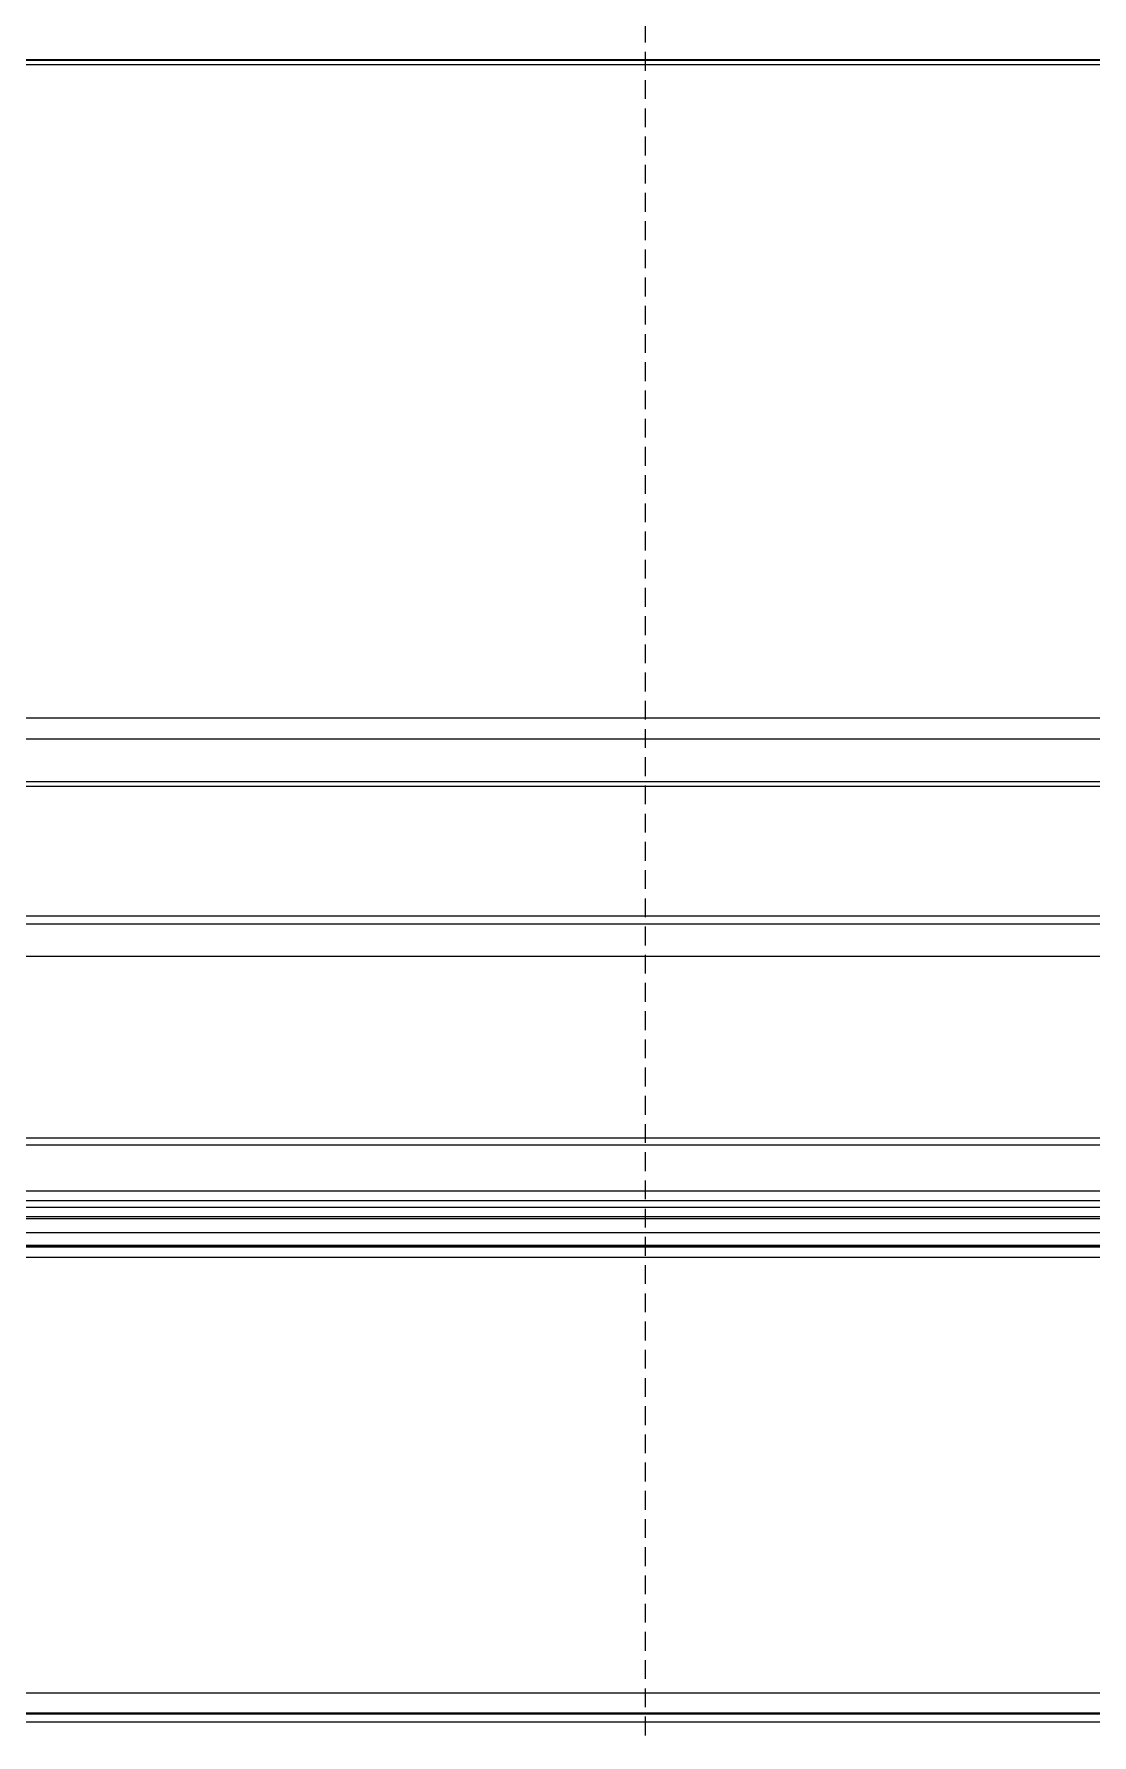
# Model space of a CAD drawing. Header units: millimetres. Extents: x -16985 to -606, y 2122 to 9380.
# Drawn here: x -12425.4 to -12200.4, y 7302.9 to 7664.6 of the extents above; entities that cross this region are included whole.
import ezdxf

# ---------------------------------------------------------------- set-up
doc = ezdxf.new("R2010")
doc.units = ezdxf.units.MM
doc.linetypes.add('K5LT_DASHED', pattern=[6, 4, -2])
doc.linetypes.add('K5LT_THIN', pattern=[0])

msp = doc.modelspace()

# ---------------------------------------------------------------- linework, layer by layer
at = {"color": 7, "linetype": 'K5LT_DASHED', "lineweight": 18}
msp.add_line((-12295.4206714465, 8086.795461606659), (-12295.4206714465, 4065.413253074907), dxfattribs=at)
at = {"color": 7, "linetype": 'K5LT_THIN', "lineweight": 18}
for p, q in [((-13147.3247832773, 7658.093832612), (-11582.4389225373, 7658.093832612)), ((-12096.8745995917, 7659.0376661923), (-13128.8745995775, 7659.0430860122)), ((-13128.8745996234, 7659.0256052985), (-12096.8745996376, 7659.0201854785)), ((-13128.8745993875, 7659.1124229222), (-12096.8745994017, 7659.1070031023)), ((-12096.8745994476, 7659.0895223885), (-13128.8745994334, 7659.0949422085)), ((-13126.8745995111, 7659.0663957749), (-12098.8745995111, 7659.0663957749)), ((-12422.8745995934, 7659.0370344843), (-12422.8745995882, 7659.0389876367)), ((-12422.8745995882, 7659.0389876367), (-12402.8745995885, 7659.0388826014)), ((-12402.8745995937, 7659.036929449), (-12422.8745995934, 7659.0370344843)), ((-12422.8745995998, 7659.0345930439), (-12422.8745995947, 7659.0365461962)), ((-12422.8745995947, 7659.0365461962), (-12402.8745995949, 7659.036441161)), ((-12402.8745996001, 7659.0344880086), (-12422.8745995998, 7659.0345930439)), ((-12422.8745996062, 7659.0321516034), (-12422.8745996011, 7659.0341047558)), ((-12422.8745996011, 7659.0341047558), (-12402.8745996013, 7659.0339997205)), ((-12402.8745996065, 7659.0320465681), (-12422.8745996062, 7659.0321516034)), ((-12422.8745996193, 7659.0271710648), (-12422.8745996141, 7659.0291242172)), ((-12422.8745996141, 7659.0291242172), (-12402.8745996144, 7659.0290191819)), ((-12402.8745996196, 7659.0270660296), (-12422.8745996193, 7659.0271710648)), ((-12422.8745996257, 7659.0247296244), (-12422.8745996206, 7659.0266827768)), ((-12422.8745996206, 7659.0266827768), (-12402.8745996208, 7659.0265777415)), ((-12402.874599626, 7659.0246245891), (-12422.8745996257, 7659.0247296244)), ((-12422.8745996321, 7659.0222881839), (-12422.874599627, 7659.0242413363)), ((-12422.874599627, 7659.0242413363), (-12402.8745996272, 7659.024136301)), ((-12402.8745996324, 7659.0221831486), (-12422.8745996321, 7659.0222881839)), ((-12402.8745993985, 7659.1082195114), (-12422.8745993982, 7659.1083245467)), ((-12422.8745993982, 7659.1083245467), (-12422.8745994034, 7659.1063713943)), ((-12422.8745994034, 7659.1063713943), (-12402.8745994037, 7659.106266359)), ((-12402.8745994049, 7659.105778071), (-12422.8745994047, 7659.1058831062)), ((-12422.8745994047, 7659.1058831062), (-12422.8745994098, 7659.1039299539)), ((-12422.8745994098, 7659.1039299539), (-12402.8745994101, 7659.1038249186)), ((-12402.8745994113, 7659.1033366305), (-12422.8745994111, 7659.1034416658)), ((-12422.8745994111, 7659.1034416658), (-12422.8745994162, 7659.1014885134)), ((-12422.8745994162, 7659.1014885134), (-12402.8745994165, 7659.1013834781)), ((-12402.8745994244, 7659.0983560919), (-12422.8745994241, 7659.0984611272)), ((-12422.8745994241, 7659.0984611272), (-12422.8745994293, 7659.0965079748)), ((-12422.8745994293, 7659.0965079748), (-12402.8745994296, 7659.0964029396)), ((-12402.8745994308, 7659.0959146515), (-12422.8745994306, 7659.0960196868)), ((-12422.8745994306, 7659.0960196868), (-12422.8745994357, 7659.0940665344)), ((-12422.8745994357, 7659.0940665344), (-12402.874599436, 7659.0939614991)), ((-12402.8745994372, 7659.093473211), (-12422.874599437, 7659.0935782463)), ((-12422.874599437, 7659.0935782463), (-12422.8745994421, 7659.0916250939)), ((-12422.8745994421, 7659.0916250939), (-12402.8745994424, 7659.0915200586)), ((-12402.8745995885, 7659.0388826014), (-12402.8745995937, 7659.036929449)), ((-12402.8745995949, 7659.036441161), (-12402.8745996001, 7659.0344880086)), ((-12402.8745996013, 7659.0339997205), (-12402.8745996065, 7659.0320465681)), ((-12402.8745996144, 7659.0290191819), (-12402.8745996196, 7659.0270660296)), ((-12402.8745996208, 7659.0265777415), (-12402.874599626, 7659.0246245891)), ((-12402.8745996272, 7659.024136301), (-12402.8745996324, 7659.0221831486)), ((-12402.8745994037, 7659.106266359), (-12402.8745993985, 7659.1082195114)), ((-12402.8745994101, 7659.1038249186), (-12402.8745994049, 7659.105778071)), ((-12402.8745994165, 7659.1013834781), (-12402.8745994113, 7659.1033366305)), ((-12402.8745994296, 7659.0964029396), (-12402.8745994244, 7659.0983560919)), ((-12402.874599436, 7659.0939614991), (-12402.8745994308, 7659.0959146515)), ((-12402.8745994424, 7659.0915200586), (-12402.8745994372, 7659.093473211)), ((-12397.8745995937, 7659.0369031902), (-12397.8745995886, 7659.0388563426)), ((-12397.8745995886, 7659.0388563426), (-12377.8745995889, 7659.0387513073)), ((-12377.874599594, 7659.036798155), (-12397.8745995937, 7659.0369031902)), ((-12397.8745996001, 7659.0344617498), (-12397.874599595, 7659.0364149021)), ((-12397.874599595, 7659.0364149021), (-12377.8745995953, 7659.0363098669)), ((-12377.8745996004, 7659.0343567145), (-12397.8745996001, 7659.0344617498)), ((-12397.8745996065, 7659.0320203093), (-12397.8745996014, 7659.0339734617)), ((-12397.8745996014, 7659.0339734617), (-12377.8745996017, 7659.0338684264)), ((-12377.8745996068, 7659.031915274), (-12397.8745996065, 7659.0320203093)), ((-12397.8745996196, 7659.0270397708), (-12397.8745996145, 7659.0289929231)), ((-12397.8745996145, 7659.0289929231), (-12377.8745996148, 7659.0288878879)), ((-12377.8745996199, 7659.0269347355), (-12397.8745996196, 7659.0270397708)), ((-12397.874599626, 7659.0245983303), (-12397.8745996209, 7659.0265514827)), ((-12397.8745996209, 7659.0265514827), (-12377.8745996212, 7659.0264464474)), ((-12377.8745996263, 7659.024493295), (-12397.874599626, 7659.0245983303)), ((-12397.8745996324, 7659.0221568898), (-12397.8745996273, 7659.0241100422)), ((-12397.8745996273, 7659.0241100422), (-12377.8745996276, 7659.0240050069)), ((-12377.8745996327, 7659.0220518546), (-12397.8745996324, 7659.0221568898)), ((-12377.8745993989, 7659.1080882173), (-12397.8745993986, 7659.1081932526)), ((-12397.8745993986, 7659.1081932526), (-12397.8745994037, 7659.1062401002)), ((-12397.8745994037, 7659.1062401002), (-12377.874599404, 7659.106135065)), ((-12377.8745994053, 7659.1056467769), (-12397.874599405, 7659.1057518121)), ((-12397.874599405, 7659.1057518121), (-12397.8745994101, 7659.1037986598)), ((-12397.8745994101, 7659.1037986598), (-12377.8745994104, 7659.1036936245)), ((-12377.8745994117, 7659.1032053364), (-12397.8745994114, 7659.1033103717)), ((-12397.8745994114, 7659.1033103717), (-12397.8745994165, 7659.1013572193)), ((-12397.8745994165, 7659.1013572193), (-12377.8745994168, 7659.101252184)), ((-12377.8745994248, 7659.0982247979), (-12397.8745994245, 7659.0983298331)), ((-12397.8745994245, 7659.0983298331), (-12397.8745994296, 7659.0963766808)), ((-12397.8745994296, 7659.0963766808), (-12377.8745994299, 7659.0962716455)), ((-12377.8745994312, 7659.0957833574), (-12397.8745994309, 7659.0958883927)), ((-12397.8745994309, 7659.0958883927), (-12397.874599436, 7659.0939352403)), ((-12397.874599436, 7659.0939352403), (-12377.8745994363, 7659.093830205)), ((-12377.8745994376, 7659.0933419169), (-12397.8745994373, 7659.0934469522)), ((-12397.8745994373, 7659.0934469522), (-12397.8745994424, 7659.0914937998)), ((-12397.8745994424, 7659.0914937998), (-12377.8745994427, 7659.0913887646)), ((-12377.8745995889, 7659.0387513073), (-12377.874599594, 7659.036798155)), ((-12377.8745995953, 7659.0363098669), (-12377.8745996004, 7659.0343567145)), ((-12377.8745996017, 7659.0338684264), (-12377.8745996068, 7659.031915274)), ((-12377.8745996148, 7659.0288878879), (-12377.8745996199, 7659.0269347355)), ((-12377.8745996212, 7659.0264464474), (-12377.8745996263, 7659.024493295)), ((-12377.8745996276, 7659.0240050069), (-12377.8745996327, 7659.0220518546)), ((-12377.874599404, 7659.106135065), (-12377.8745993989, 7659.1080882173)), ((-12377.8745994104, 7659.1036936245), (-12377.8745994053, 7659.1056467769)), ((-12377.8745994168, 7659.101252184), (-12377.8745994117, 7659.1032053364)), ((-12377.8745994299, 7659.0962716455), (-12377.8745994248, 7659.0982247979)), ((-12377.8745994363, 7659.093830205), (-12377.8745994312, 7659.0957833574)), ((-12377.8745994427, 7659.0913887646), (-12377.8745994376, 7659.0933419169)), ((-12372.8745995941, 7659.0367718961), (-12372.8745995889, 7659.0387250485)), ((-12372.8745995889, 7659.0387250485), (-12352.8745995892, 7659.0386200132)), ((-12352.8745995943, 7659.0366668609), (-12372.8745995941, 7659.0367718961)), ((-12372.8745996005, 7659.0343304557), (-12372.8745995953, 7659.0362836081)), ((-12372.8745995953, 7659.0362836081), (-12352.8745995956, 7659.0361785728)), ((-12352.8745996008, 7659.0342254204), (-12372.8745996005, 7659.0343304557)), ((-12372.8745996069, 7659.0318890152), (-12372.8745996018, 7659.0338421676)), ((-12372.8745996018, 7659.0338421676), (-12352.874599602, 7659.0337371323)), ((-12352.8745996072, 7659.0317839799), (-12372.8745996069, 7659.0318890152)), ((-12372.87459962, 7659.0269084767), (-12372.8745996148, 7659.028861629)), ((-12372.8745996148, 7659.028861629), (-12352.8745996151, 7659.0287565938)), ((-12352.8745996202, 7659.0268034414), (-12372.87459962, 7659.0269084767)), ((-12372.8745996264, 7659.0244670362), (-12372.8745996212, 7659.0264201886)), ((-12372.8745996212, 7659.0264201886), (-12352.8745996215, 7659.0263151533)), ((-12352.8745996267, 7659.0243620009), (-12372.8745996264, 7659.0244670362)), ((-12372.8745996328, 7659.0220255957), (-12372.8745996277, 7659.0239787481)), ((-12372.8745996277, 7659.0239787481), (-12352.8745996279, 7659.0238737128)), ((-12352.8745996331, 7659.0219205605), (-12372.8745996328, 7659.0220255957)), ((-12352.8745993992, 7659.1079569232), (-12372.8745993989, 7659.1080619585)), ((-12372.8745993989, 7659.1080619585), (-12372.8745994041, 7659.1061088061)), ((-12372.8745994041, 7659.1061088061), (-12352.8745994043, 7659.1060037709)), ((-12352.8745994056, 7659.1055154828), (-12372.8745994053, 7659.105620518)), ((-12372.8745994053, 7659.105620518), (-12372.8745994105, 7659.1036673657)), ((-12372.8745994105, 7659.1036673657), (-12352.8745994108, 7659.1035623304)), ((-12352.874599412, 7659.1030740423), (-12372.8745994118, 7659.1031790776)), ((-12372.8745994118, 7659.1031790776), (-12372.8745994169, 7659.1012259252)), ((-12372.8745994169, 7659.1012259252), (-12352.8745994172, 7659.1011208899)), ((-12352.8745994251, 7659.0980935038), (-12372.8745994248, 7659.098198539)), ((-12372.8745994248, 7659.098198539), (-12372.87459943, 7659.0962453867)), ((-12372.87459943, 7659.0962453867), (-12352.8745994302, 7659.0961403514)), ((-12352.8745994315, 7659.0956520633), (-12372.8745994312, 7659.0957570986)), ((-12372.8745994312, 7659.0957570986), (-12372.8745994364, 7659.0938039462)), ((-12372.8745994364, 7659.0938039462), (-12352.8745994367, 7659.0936989109)), ((-12352.8745994379, 7659.0932106228), (-12372.8745994377, 7659.0933156581)), ((-12372.8745994377, 7659.0933156581), (-12372.8745994428, 7659.0913625057)), ((-12372.8745994428, 7659.0913625057), (-12352.8745994431, 7659.0912574705)), ((-12352.8745995892, 7659.0386200132), (-12352.8745995943, 7659.0366668609)), ((-12352.8745995956, 7659.0361785728), (-12352.8745996008, 7659.0342254204)), ((-12352.874599602, 7659.0337371323), (-12352.8745996072, 7659.0317839799)), ((-12352.8745996151, 7659.0287565938), (-12352.8745996202, 7659.0268034414)), ((-12352.8745996215, 7659.0263151533), (-12352.8745996267, 7659.0243620009)), ((-12352.8745996279, 7659.0238737128), (-12352.8745996331, 7659.0219205605)), ((-12352.8745994043, 7659.1060037709), (-12352.8745993992, 7659.1079569232)), ((-12352.8745994108, 7659.1035623304), (-12352.8745994056, 7659.1055154828)), ((-12352.8745994172, 7659.1011208899), (-12352.874599412, 7659.1030740423)), ((-12352.8745994302, 7659.0961403514), (-12352.8745994251, 7659.0980935038)), ((-12352.8745994367, 7659.0936989109), (-12352.8745994315, 7659.0956520633)), ((-12352.8745994431, 7659.0912574705), (-12352.8745994379, 7659.0932106228)), ((-12347.8745995944, 7659.0366406021), (-12347.8745995893, 7659.0385937544)), ((-12347.8745995893, 7659.0385937544), (-12327.8745995896, 7659.0384887192)), ((-12327.8745995947, 7659.0365355668), (-12347.8745995944, 7659.0366406021)), ((-12347.8745996008, 7659.0341991616), (-12347.8745995957, 7659.036152314)), ((-12347.8745995957, 7659.036152314), (-12327.874599596, 7659.0360472787)), ((-12327.8745996011, 7659.0340941263), (-12347.8745996008, 7659.0341991616)), ((-12347.8745996072, 7659.0317577211), (-12347.8745996021, 7659.0337108735)), ((-12347.8745996021, 7659.0337108735), (-12327.8745996024, 7659.0336058382)), ((-12327.8745996075, 7659.0316526859), (-12347.8745996072, 7659.0317577211)), ((-12347.8745996203, 7659.0267771826), (-12347.8745996152, 7659.028730335)), ((-12347.8745996152, 7659.028730335), (-12327.8745996155, 7659.0286252997)), ((-12327.8745996206, 7659.0266721473), (-12347.8745996203, 7659.0267771826)), ((-12347.8745996267, 7659.0243357421), (-12347.8745996216, 7659.0262888945)), ((-12347.8745996216, 7659.0262888945), (-12327.8745996219, 7659.0261838592)), ((-12327.874599627, 7659.0242307068), (-12347.8745996267, 7659.0243357421)), ((-12347.8745996331, 7659.0218943017), (-12347.874599628, 7659.023847454)), ((-12347.874599628, 7659.023847454), (-12327.8745996283, 7659.0237424188)), ((-12327.8745996334, 7659.0217892664), (-12347.8745996331, 7659.0218943017)), ((-12327.8745993996, 7659.1078256292), (-12347.8745993993, 7659.1079306644)), ((-12347.8745993993, 7659.1079306644), (-12347.8745994044, 7659.1059775121)), ((-12347.8745994044, 7659.1059775121), (-12327.8745994047, 7659.1058724768)), ((-12327.874599406, 7659.1053841887), (-12347.8745994057, 7659.105489224)), ((-12347.8745994057, 7659.105489224), (-12347.8745994108, 7659.1035360716)), ((-12347.8745994108, 7659.1035360716), (-12327.8745994111, 7659.1034310363)), ((-12327.8745994124, 7659.1029427482), (-12347.8745994121, 7659.1030477835)), ((-12347.8745994121, 7659.1030477835), (-12347.8745994172, 7659.1010946311)), ((-12347.8745994172, 7659.1010946311), (-12327.8745994175, 7659.1009895959)), ((-12327.8745994255, 7659.0979622097), (-12347.8745994252, 7659.098067245)), ((-12347.8745994252, 7659.098067245), (-12347.8745994303, 7659.0961140926)), ((-12347.8745994303, 7659.0961140926), (-12327.8745994306, 7659.0960090573)), ((-12327.8745994319, 7659.0955207692), (-12347.8745994316, 7659.0956258045)), ((-12347.8745994316, 7659.0956258045), (-12347.8745994367, 7659.0936726521)), ((-12347.8745994367, 7659.0936726521), (-12327.874599437, 7659.0935676168)), ((-12327.8745994383, 7659.0930793288), (-12347.874599438, 7659.093184364)), ((-12347.874599438, 7659.093184364), (-12347.8745994431, 7659.0912312117)), ((-12347.8745994431, 7659.0912312117), (-12327.8745994434, 7659.0911261764)), ((-12327.8745995896, 7659.0384887192), (-12327.8745995947, 7659.0365355668)), ((-12327.874599596, 7659.0360472787), (-12327.8745996011, 7659.0340941263)), ((-12327.8745996024, 7659.0336058382), (-12327.8745996075, 7659.0316526859)), ((-12327.8745996155, 7659.0286252997), (-12327.8745996206, 7659.0266721473)), ((-12327.8745996219, 7659.0261838592), (-12327.874599627, 7659.0242307068)), ((-12327.8745996283, 7659.0237424188), (-12327.8745996334, 7659.0217892664)), ((-12327.8745994047, 7659.1058724768), (-12327.8745993996, 7659.1078256292)), ((-12327.8745994111, 7659.1034310363), (-12327.874599406, 7659.1053841887)), ((-12327.8745994175, 7659.1009895959), (-12327.8745994124, 7659.1029427482)), ((-12327.8745994306, 7659.0960090573), (-12327.8745994255, 7659.0979622097)), ((-12327.874599437, 7659.0935676168), (-12327.8745994319, 7659.0955207692)), ((-12327.8745994434, 7659.0911261764), (-12327.8745994383, 7659.0930793288)), ((-12322.8745995948, 7659.036509308), (-12322.8745995896, 7659.0384624603)), ((-12322.8745995896, 7659.0384624603), (-12302.8745995899, 7659.0383574251)), ((-12302.874599595, 7659.0364042727), (-12322.8745995948, 7659.036509308)), ((-12322.8745996012, 7659.0340678675), (-12322.874599596, 7659.0360210199)), ((-12322.874599596, 7659.0360210199), (-12302.8745995963, 7659.0359159846)), ((-12302.8745996014, 7659.0339628322), (-12322.8745996012, 7659.0340678675)), ((-12322.8745996076, 7659.031626427), (-12322.8745996024, 7659.0335795794)), ((-12322.8745996024, 7659.0335795794), (-12302.8745996027, 7659.0334745441)), ((-12302.8745996079, 7659.0315213918), (-12322.8745996076, 7659.031626427)), ((-12322.8745996207, 7659.0266458885), (-12322.8745996155, 7659.0285990409)), ((-12322.8745996155, 7659.0285990409), (-12302.8745996158, 7659.0284940056)), ((-12302.8745996209, 7659.0265408532), (-12322.8745996207, 7659.0266458885)), ((-12322.8745996271, 7659.024204448), (-12322.8745996219, 7659.0261576004)), ((-12322.8745996219, 7659.0261576004), (-12302.8745996222, 7659.0260525651)), ((-12302.8745996273, 7659.0240994128), (-12322.8745996271, 7659.024204448)), ((-12322.8745996335, 7659.0217630076), (-12322.8745996283, 7659.0237161599)), ((-12322.8745996283, 7659.0237161599), (-12302.8745996286, 7659.0236111247)), ((-12302.8745996338, 7659.0216579723), (-12322.8745996335, 7659.0217630076)), ((-12302.8745993999, 7659.1076943351), (-12322.8745993996, 7659.1077993703)), ((-12322.8745993996, 7659.1077993703), (-12322.8745994048, 7659.105846218)), ((-12322.8745994048, 7659.105846218), (-12302.874599405, 7659.1057411827)), ((-12302.8745994063, 7659.1052528946), (-12322.874599406, 7659.1053579299)), ((-12322.874599406, 7659.1053579299), (-12322.8745994112, 7659.1034047775)), ((-12322.8745994112, 7659.1034047775), (-12302.8745994114, 7659.1032997422)), ((-12302.8745994127, 7659.1028114541), (-12322.8745994124, 7659.1029164894)), ((-12322.8745994124, 7659.1029164894), (-12322.8745994176, 7659.100963337)), ((-12322.8745994176, 7659.100963337), (-12302.8745994179, 7659.1008583018)), ((-12302.8745994258, 7659.0978309156), (-12322.8745994255, 7659.0979359509)), ((-12322.8745994255, 7659.0979359509), (-12322.8745994307, 7659.0959827985)), ((-12322.8745994307, 7659.0959827985), (-12302.8745994309, 7659.0958777632)), ((-12302.8745994322, 7659.0953894751), (-12322.8745994319, 7659.0954945104)), ((-12322.8745994319, 7659.0954945104), (-12322.8745994371, 7659.093541358)), ((-12322.8745994371, 7659.093541358), (-12302.8745994373, 7659.0934363228)), ((-12302.8745994386, 7659.0929480347), (-12322.8745994383, 7659.0930530699)), ((-12322.8745994383, 7659.0930530699), (-12322.8745994435, 7659.0910999176)), ((-12322.8745994435, 7659.0910999176), (-12302.8745994438, 7659.0909948823)), ((-12302.8745995899, 7659.0383574251), (-12302.874599595, 7659.0364042727)), ((-12302.8745995963, 7659.0359159846), (-12302.8745996014, 7659.0339628322)), ((-12302.8745996027, 7659.0334745441), (-12302.8745996079, 7659.0315213918)), ((-12302.8745996158, 7659.0284940056), (-12302.8745996209, 7659.0265408532)), ((-12302.8745996222, 7659.0260525651), (-12302.8745996273, 7659.0240994128)), ((-12302.8745996286, 7659.0236111247), (-12302.8745996338, 7659.0216579723)), ((-12302.874599405, 7659.1057411827), (-12302.8745993999, 7659.1076943351)), ((-12302.8745994114, 7659.1032997422), (-12302.8745994063, 7659.1052528946)), ((-12302.8745994179, 7659.1008583018), (-12302.8745994127, 7659.1028114541)), ((-12302.8745994309, 7659.0958777632), (-12302.8745994258, 7659.0978309156)), ((-12302.8745994373, 7659.0934363228), (-12302.8745994322, 7659.0953894751)), ((-12302.8745994438, 7659.0909948823), (-12302.8745994386, 7659.0929480347)), ((-12297.8745995951, 7659.0363780139), (-12297.87459959, 7659.0383311663)), ((-12297.87459959, 7659.0383311663), (-12277.8745995902, 7659.038226131)), ((-12277.8745995954, 7659.0362729786), (-12297.8745995951, 7659.0363780139)), ((-12297.8745996015, 7659.0339365734), (-12297.8745995964, 7659.0358897258)), ((-12297.8745995964, 7659.0358897258), (-12277.8745995967, 7659.0357846905)), ((-12277.8745996018, 7659.0338315381), (-12297.8745996015, 7659.0339365734)), ((-12297.8745996079, 7659.031495133), (-12297.8745996028, 7659.0334482853)), ((-12297.8745996028, 7659.0334482853), (-12277.8745996031, 7659.0333432501)), ((-12277.8745996082, 7659.0313900977), (-12297.8745996079, 7659.031495133)), ((-12297.874599621, 7659.0265145944), (-12297.8745996159, 7659.0284677468)), ((-12297.8745996159, 7659.0284677468), (-12277.8745996161, 7659.0283627115)), ((-12277.8745996213, 7659.0264095591), (-12297.874599621, 7659.0265145944)), ((-12297.8745996274, 7659.0240731539), (-12297.8745996223, 7659.0260263063)), ((-12297.8745996223, 7659.0260263063), (-12277.8745996226, 7659.025921271)), ((-12277.8745996277, 7659.0239681187), (-12297.8745996274, 7659.0240731539)), ((-12297.8745996338, 7659.0216317135), (-12297.8745996287, 7659.0235848659)), ((-12297.8745996287, 7659.0235848659), (-12277.874599629, 7659.0234798306)), ((-12277.8745996341, 7659.0215266782), (-12297.8745996338, 7659.0216317135)), ((-12277.8745994002, 7659.107563041), (-12297.8745994, 7659.1076680763)), ((-12297.8745994, 7659.1076680763), (-12297.8745994051, 7659.1057149239)), ((-12297.8745994051, 7659.1057149239), (-12277.8745994054, 7659.1056098886)), ((-12277.8745994067, 7659.1051216005), (-12297.8745994064, 7659.1052266358)), ((-12297.8745994064, 7659.1052266358), (-12297.8745994115, 7659.1032734834)), ((-12297.8745994115, 7659.1032734834), (-12277.8745994118, 7659.1031684481)), ((-12277.8745994131, 7659.1026801601), (-12297.8745994128, 7659.1027851953)), ((-12297.8745994128, 7659.1027851953), (-12297.8745994179, 7659.100832043)), ((-12297.8745994179, 7659.100832043), (-12277.8745994182, 7659.1007270077)), ((-12277.8745994261, 7659.0976996215), (-12297.8745994259, 7659.0978046568)), ((-12297.8745994259, 7659.0978046568), (-12297.874599431, 7659.0958515044)), ((-12297.874599431, 7659.0958515044), (-12277.8745994313, 7659.0957464691)), ((-12277.8745994326, 7659.095258181), (-12297.8745994323, 7659.0953632163)), ((-12297.8745994323, 7659.0953632163), (-12297.8745994374, 7659.0934100639)), ((-12297.8745994374, 7659.0934100639), (-12277.8745994377, 7659.0933050287)), ((-12277.874599439, 7659.0928167406), (-12297.8745994387, 7659.0929217759)), ((-12297.8745994387, 7659.0929217759), (-12297.8745994438, 7659.0909686235)), ((-12297.8745994438, 7659.0909686235), (-12277.8745994441, 7659.0908635882)), ((-12277.8745995902, 7659.038226131), (-12277.8745995954, 7659.0362729786)), ((-12277.8745995967, 7659.0357846905), (-12277.8745996018, 7659.0338315381)), ((-12277.8745996031, 7659.0333432501), (-12277.8745996082, 7659.0313900977)), ((-12277.8745996161, 7659.0283627115), (-12277.8745996213, 7659.0264095591)), ((-12277.8745996226, 7659.025921271), (-12277.8745996277, 7659.0239681187)), ((-12277.874599629, 7659.0234798306), (-12277.8745996341, 7659.0215266782)), ((-12277.8745994054, 7659.1056098886), (-12277.8745994002, 7659.107563041)), ((-12277.8745994118, 7659.1031684481), (-12277.8745994067, 7659.1051216005)), ((-12277.8745994182, 7659.1007270077), (-12277.8745994131, 7659.1026801601)), ((-12277.8745994313, 7659.0957464691), (-12277.8745994261, 7659.0976996215)), ((-12277.8745994377, 7659.0933050287), (-12277.8745994326, 7659.095258181)), ((-12277.8745994441, 7659.0908635882), (-12277.874599439, 7659.0928167406)), ((-12272.8745995954, 7659.0362467198), (-12272.8745995903, 7659.0381998722)), ((-12272.8745995903, 7659.0381998722), (-12252.8745995906, 7659.0380948369)), ((-12252.8745995957, 7659.0361416845), (-12272.8745995954, 7659.0362467198)), ((-12272.8745996019, 7659.0338052793), (-12272.8745995967, 7659.0357584317)), ((-12272.8745995967, 7659.0357584317), (-12252.874599597, 7659.0356533964)), ((-12252.8745996021, 7659.0337002441), (-12272.8745996019, 7659.0338052793)), ((-12272.8745996083, 7659.0313638389), (-12272.8745996031, 7659.0333169912)), ((-12272.8745996031, 7659.0333169912), (-12252.8745996034, 7659.033211956)), ((-12252.8745996085, 7659.0312588036), (-12272.8745996083, 7659.0313638389)), ((-12272.8745996213, 7659.0263833003), (-12272.8745996162, 7659.0283364527)), ((-12272.8745996162, 7659.0283364527), (-12252.8745996165, 7659.0282314174)), ((-12252.8745996216, 7659.0262782651), (-12272.8745996213, 7659.0263833003)), ((-12272.8745996278, 7659.0239418599), (-12272.8745996226, 7659.0258950122)), ((-12272.8745996226, 7659.0258950122), (-12252.8745996229, 7659.025789977)), ((-12252.874599628, 7659.0238368246), (-12272.8745996278, 7659.0239418599)), ((-12272.8745996342, 7659.0215004194), (-12272.874599629, 7659.0234535718)), ((-12272.874599629, 7659.0234535718), (-12252.8745996293, 7659.0233485365)), ((-12252.8745996344, 7659.0213953841), (-12272.8745996342, 7659.0215004194)), ((-12252.8745994006, 7659.1074317469), (-12272.8745994003, 7659.1075367822)), ((-12272.8745994003, 7659.1075367822), (-12272.8745994054, 7659.1055836298)), ((-12272.8745994054, 7659.1055836298), (-12252.8745994057, 7659.1054785945)), ((-12252.874599407, 7659.1049903064), (-12272.8745994067, 7659.1050953417)), ((-12272.8745994067, 7659.1050953417), (-12272.8745994119, 7659.1031421893)), ((-12272.8745994119, 7659.1031421893), (-12252.8745994121, 7659.1030371541)), ((-12252.8745994134, 7659.102548866), (-12272.8745994131, 7659.1026539012)), ((-12272.8745994131, 7659.1026539012), (-12272.8745994183, 7659.1007007489)), ((-12272.8745994183, 7659.1007007489), (-12252.8745994185, 7659.1005957136)), ((-12252.8745994265, 7659.0975683274), (-12272.8745994262, 7659.0976733627)), ((-12272.8745994262, 7659.0976733627), (-12272.8745994313, 7659.0957202103)), ((-12272.8745994313, 7659.0957202103), (-12252.8745994316, 7659.0956151751)), ((-12252.8745994329, 7659.095126887), (-12272.8745994326, 7659.0952319222)), ((-12272.8745994326, 7659.0952319222), (-12272.8745994378, 7659.0932787699)), ((-12272.8745994378, 7659.0932787699), (-12252.874599438, 7659.0931737346)), ((-12252.8745994393, 7659.0926854465), (-12272.874599439, 7659.0927904818)), ((-12272.874599439, 7659.0927904818), (-12272.8745994442, 7659.0908373294)), ((-12272.8745994442, 7659.0908373294), (-12252.8745994444, 7659.0907322941)), ((-12252.8745995906, 7659.0380948369), (-12252.8745995957, 7659.0361416845)), ((-12252.874599597, 7659.0356533964), (-12252.8745996021, 7659.0337002441)), ((-12252.8745996034, 7659.033211956), (-12252.8745996085, 7659.0312588036)), ((-12252.8745996165, 7659.0282314174), (-12252.8745996216, 7659.0262782651)), ((-12252.8745996229, 7659.025789977), (-12252.874599628, 7659.0238368246)), ((-12252.8745996293, 7659.0233485365), (-12252.8745996344, 7659.0213953841)), ((-12252.8745994057, 7659.1054785945), (-12252.8745994006, 7659.1074317469)), ((-12252.8745994121, 7659.1030371541), (-12252.874599407, 7659.1049903064)), ((-12252.8745994185, 7659.1005957136), (-12252.8745994134, 7659.102548866)), ((-12252.8745994316, 7659.0956151751), (-12252.8745994265, 7659.0975683274)), ((-12252.874599438, 7659.0931737346), (-12252.8745994329, 7659.095126887)), ((-12252.8745994444, 7659.0907322941), (-12252.8745994393, 7659.0926854465)), ((-12247.8745995958, 7659.0361154257), (-12247.8745995907, 7659.0380685781)), ((-12247.8745995907, 7659.0380685781), (-12227.8745995909, 7659.0379635428)), ((-12227.8745995961, 7659.0360103904), (-12247.8745995958, 7659.0361154257)), ((-12247.8745996022, 7659.0336739852), (-12247.8745995971, 7659.0356271376)), ((-12247.8745995971, 7659.0356271376), (-12227.8745995973, 7659.0355221023)), ((-12227.8745996025, 7659.03356895), (-12247.8745996022, 7659.0336739852)), ((-12247.8745996086, 7659.0312325448), (-12247.8745996035, 7659.0331856971)), ((-12247.8745996035, 7659.0331856971), (-12227.8745996038, 7659.0330806619)), ((-12227.8745996089, 7659.0311275095), (-12247.8745996086, 7659.0312325448)), ((-12247.8745996217, 7659.0262520062), (-12247.8745996166, 7659.0282051586)), ((-12247.8745996166, 7659.0282051586), (-12227.8745996168, 7659.0281001233)), ((-12227.874599622, 7659.026146971), (-12247.8745996217, 7659.0262520062)), ((-12247.8745996281, 7659.0238105658), (-12247.874599623, 7659.0257637181)), ((-12247.874599623, 7659.0257637181), (-12227.8745996232, 7659.0256586829)), ((-12227.8745996284, 7659.0237055305), (-12247.8745996281, 7659.0238105658)), ((-12247.8745996345, 7659.0213691253), (-12247.8745996294, 7659.0233222777)), ((-12247.8745996294, 7659.0233222777), (-12227.8745996297, 7659.0232172424)), ((-12227.8745996348, 7659.02126409), (-12247.8745996345, 7659.0213691253)), ((-12227.8745994009, 7659.1073004528), (-12247.8745994007, 7659.1074054881)), ((-12247.8745994007, 7659.1074054881), (-12247.8745994058, 7659.1054523357)), ((-12247.8745994058, 7659.1054523357), (-12227.8745994061, 7659.1053473004)), ((-12227.8745994073, 7659.1048590123), (-12247.8745994071, 7659.1049640476)), ((-12247.8745994071, 7659.1049640476), (-12247.8745994122, 7659.1030108952)), ((-12247.8745994122, 7659.1030108952), (-12227.8745994125, 7659.10290586)), ((-12227.8745994138, 7659.1024175719), (-12247.8745994135, 7659.1025226071)), ((-12247.8745994135, 7659.1025226071), (-12247.8745994186, 7659.1005694548)), ((-12247.8745994186, 7659.1005694548), (-12227.8745994189, 7659.1004644195)), ((-12227.8745994268, 7659.0974370333), (-12247.8745994266, 7659.0975420686)), ((-12247.8745994266, 7659.0975420686), (-12247.8745994317, 7659.0955889162)), ((-12247.8745994317, 7659.0955889162), (-12227.874599432, 7659.095483881)), ((-12227.8745994332, 7659.0949955929), (-12247.874599433, 7659.0951006281)), ((-12247.874599433, 7659.0951006281), (-12247.8745994381, 7659.0931474758)), ((-12247.8745994381, 7659.0931474758), (-12227.8745994384, 7659.0930424405)), ((-12227.8745994397, 7659.0925541524), (-12247.8745994394, 7659.0926591877)), ((-12247.8745994394, 7659.0926591877), (-12247.8745994445, 7659.0907060353)), ((-12247.8745994445, 7659.0907060353), (-12227.8745994448, 7659.090601)), ((-12227.8745995909, 7659.0379635428), (-12227.8745995961, 7659.0360103904)), ((-12227.8745995973, 7659.0355221023), (-12227.8745996025, 7659.03356895)), ((-12227.8745996038, 7659.0330806619), (-12227.8745996089, 7659.0311275095)), ((-12227.8745996168, 7659.0281001233), (-12227.874599622, 7659.026146971)), ((-12227.8745996232, 7659.0256586829), (-12227.8745996284, 7659.0237055305)), ((-12227.8745996297, 7659.0232172424), (-12227.8745996348, 7659.02126409)), ((-12227.8745994061, 7659.1053473004), (-12227.8745994009, 7659.1073004528)), ((-12227.8745994125, 7659.10290586), (-12227.8745994073, 7659.1048590123)), ((-12227.8745994189, 7659.1004644195), (-12227.8745994138, 7659.1024175719)), ((-12227.874599432, 7659.095483881), (-12227.8745994268, 7659.0974370333)), ((-12227.8745994384, 7659.0930424405), (-12227.8745994332, 7659.0949955929)), ((-12227.8745994448, 7659.090601), (-12227.8745994397, 7659.0925541524)), ((-12222.8745995961, 7659.0359841316), (-12222.874599591, 7659.037937284)), ((-12222.874599591, 7659.037937284), (-12202.8745995913, 7659.0378322487)), ((-12202.8745995964, 7659.0358790964), (-12222.8745995961, 7659.0359841316)), ((-12222.8745996025, 7659.0335426912), (-12222.8745995974, 7659.0354958435)), ((-12222.8745995974, 7659.0354958435), (-12202.8745995977, 7659.0353908083)), ((-12202.8745996028, 7659.0334376559), (-12222.8745996025, 7659.0335426912)), ((-12222.874599609, 7659.0311012507), (-12222.8745996038, 7659.0330544031)), ((-12222.8745996038, 7659.0330544031), (-12202.8745996041, 7659.0329493678)), ((-12202.8745996092, 7659.0309962154), (-12222.874599609, 7659.0311012507)), ((-12222.874599622, 7659.0261207121), (-12222.8745996169, 7659.0280738645)), ((-12222.8745996169, 7659.0280738645), (-12202.8745996172, 7659.0279688292)), ((-12202.8745996223, 7659.0260156769), (-12222.874599622, 7659.0261207121)), ((-12222.8745996284, 7659.0236792717), (-12222.8745996233, 7659.0256324241)), ((-12222.8745996233, 7659.0256324241), (-12202.8745996236, 7659.0255273888)), ((-12202.8745996287, 7659.0235742364), (-12222.8745996284, 7659.0236792717)), ((-12222.8745996349, 7659.0212378312), (-12222.8745996297, 7659.0231909836)), ((-12222.8745996297, 7659.0231909836), (-12202.87459963, 7659.0230859483)), ((-12202.8745996351, 7659.0211327959), (-12222.8745996349, 7659.0212378312)), ((-12202.8745994013, 7659.1071691587), (-12222.874599401, 7659.107274194)), ((-12222.874599401, 7659.107274194), (-12222.8745994061, 7659.1053210416)), ((-12222.8745994061, 7659.1053210416), (-12202.8745994064, 7659.1052160063)), ((-12202.8745994077, 7659.1047277183), (-12222.8745994074, 7659.1048327535)), ((-12222.8745994074, 7659.1048327535), (-12222.8745994125, 7659.1028796012)), ((-12222.8745994125, 7659.1028796012), (-12202.8745994128, 7659.1027745659)), ((-12202.8745994141, 7659.1022862778), (-12222.8745994138, 7659.1023913131)), ((-12222.8745994138, 7659.1023913131), (-12222.874599419, 7659.1004381607)), ((-12222.874599419, 7659.1004381607), (-12202.8745994192, 7659.1003331254)), ((-12202.8745994272, 7659.0973057392), (-12222.8745994269, 7659.0974107745)), ((-12222.8745994269, 7659.0974107745), (-12222.874599432, 7659.0954576221)), ((-12222.874599432, 7659.0954576221), (-12202.8745994323, 7659.0953525869)), ((-12202.8745994336, 7659.0948642988), (-12222.8745994333, 7659.0949693341)), ((-12222.8745994333, 7659.0949693341), (-12222.8745994384, 7659.0930161817)), ((-12222.8745994384, 7659.0930161817), (-12202.8745994387, 7659.0929111464)), ((-12202.87459944, 7659.0924228583), (-12222.8745994397, 7659.0925278936)), ((-12222.8745994397, 7659.0925278936), (-12222.8745994449, 7659.0905747412)), ((-12222.8745994449, 7659.0905747412), (-12202.8745994451, 7659.0904697059)), ((-12202.8745995913, 7659.0378322487), (-12202.8745995964, 7659.0358790964)), ((-12202.8745995977, 7659.0353908083), (-12202.8745996028, 7659.0334376559)), ((-12202.8745996041, 7659.0329493678), (-12202.8745996092, 7659.0309962154)), ((-12202.8745996172, 7659.0279688292), (-12202.8745996223, 7659.0260156769)), ((-12202.8745996236, 7659.0255273888), (-12202.8745996287, 7659.0235742364)), ((-12202.87459963, 7659.0230859483), (-12202.8745996351, 7659.0211327959)), ((-12202.8745994064, 7659.1052160063), (-12202.8745994013, 7659.1071691587)), ((-12202.8745994128, 7659.1027745659), (-12202.8745994077, 7659.1047277183)), ((-12202.8745994192, 7659.1003331254), (-12202.8745994141, 7659.1022862778)), ((-12202.8745994323, 7659.0953525869), (-12202.8745994272, 7659.0973057392)), ((-12202.8745994387, 7659.0929111464), (-12202.8745994336, 7659.0948642988)), ((-12202.8745994451, 7659.0904697059), (-12202.87459944, 7659.0924228583)), ((-13004.8818536773, 7519.1955885434), (-11724.8818529073, 7519.1955872927)), ((-13004.8818536773, 7514.751518432), (-11724.8818529073, 7514.751518432)), ((-11724.8818529073, 7505.569913282), (-13004.8818529073, 7505.569913282)), ((-11724.8818534473, 7504.5642171126), (-13004.8818529073, 7504.5642138925)), ((-13004.8818529273, 7477.0463838423), (-11724.8818529073, 7477.0463838423)), ((-11724.8818582273, 7475.2715278519), (-13004.8818529273, 7475.2715278519)), ((-11724.8818582273, 7468.4159058822), (-13004.8818529073, 7468.4159050222)), ((-13147.3247764573, 7429.882768632), (-11582.4389259173, 7429.8827683019)), ((-13155.8378420473, 7428.3886778852), (-11573.9258642573, 7428.3886778852)), ((-13046.0542085711, 7418.6058773035), (-11616.0542085711, 7418.6058773035)), ((-13046.0542085711, 7416.5779683079), (-11616.0542085711, 7416.5779683079)), ((-13046.0542085711, 7415.1061067119), (-11616.0542085711, 7415.1061067119)), ((-13046.0542085711, 7413.1109786113), (-11616.0542085711, 7413.1109786113)), ((-11623.5542085711, 7412.6561605696), (-13038.5542085711, 7412.6561605696)), ((-11623.5542085711, 7409.6675764754), (-13038.5542085711, 7409.6675764754)), ((-8276.5542085711, 7406.7140675109), (-16740.5542085711, 7406.7140675109)), ((-8276.5542085711, 7406.7140675109), (-16740.5542085711, 7406.7140675109)), ((-16740.5542085711, 7406.7042601286), (-8276.5542085711, 7406.7042601286)), ((-16740.5542085711, 7404.4616868782), (-8276.5542085711, 7404.4616868782)), ((-13043.5542085711, 7407.0453489969), (-11618.5542085711, 7407.0453489969)), ((-16740.5542085711, 7311.8317877217), (-8276.5542085711, 7311.8317877217)), ((-16740.5542085711, 7307.5585897642), (-8276.5542085711, 7307.5585897642)), ((-16740.5542085711, 7307.402738234), (-8276.5542085711, 7307.402738234)), ((-16740.5542085711, 7305.6757523622), (-8276.5542085711, 7305.6757523622))]:
    msp.add_line(p, q, dxfattribs=at)

doc.saveas('drawing.dxf')
